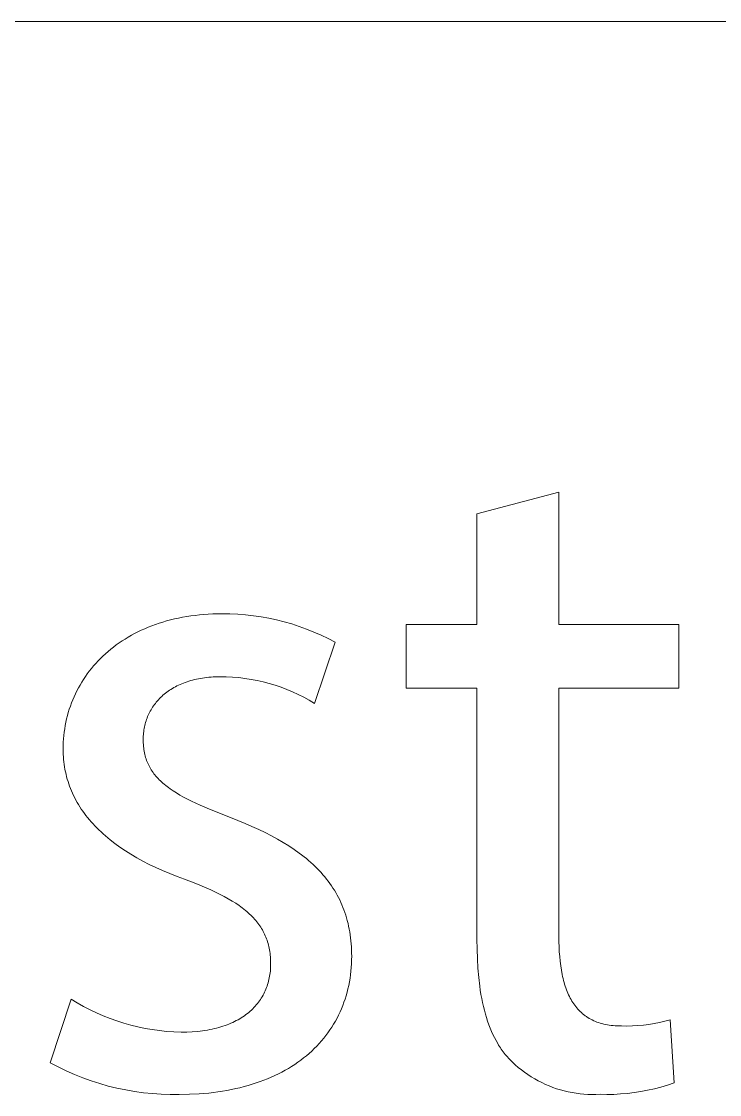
# Model space of a CAD drawing. Header units: millimetres. Extents: x -1421 to 3505, y -683 to 2759.
# Drawn here: x 2520.3 to 2556.5, y -600.7 to -545.1 of the extents above; entities that cross this region are included whole.
import ezdxf

# ---------------------------------------------------------------- set-up
doc = ezdxf.new("R2010")
doc.units = ezdxf.units.MM
doc.header["$MEASUREMENT"] = 0
doc.layers.add('Domyślny', color=7, linetype='Continuous', true_color=0x000000)

msp = doc.modelspace()

# ---------------------------------------------------------------- linework, layer by layer
at = {"layer": 'Domyślny', "color": 18, "lineweight": 15, "true_color": 0x000000}
for p, q in [((1643.607, -545.123), (3500.451, -545.123)), ((2543.939, -570.651), (2548.188, -569.519)), ((2548.188, -569.519), (2548.188, -576.376)), ((2543.939, -576.376), (2543.939, -570.651)), ((2527.652, -576.257), (2527.85, -576.199)), ((2527.85, -576.199), (2528.052, -576.145)), ((2528.052, -576.145), (2528.257, -576.096)), ((2528.257, -576.096), (2528.465, -576.05)), ((2528.465, -576.05), (2528.676, -576.008)), ((2528.676, -576.008), (2528.891, -575.971)), ((2528.891, -575.971), (2529.108, -575.937)), ((2529.108, -575.937), (2529.329, -575.908)), ((2529.329, -575.908), (2529.553, -575.883)), ((2529.553, -575.883), (2529.78, -575.863)), ((2529.78, -575.863), (2530.01, -575.847)), ((2530.01, -575.847), (2530.243, -575.836)), ((2530.243, -575.836), (2530.479, -575.829)), ((2530.479, -575.829), (2530.718, -575.826)), ((2530.718, -575.826), (2531.126, -575.83)), ((2531.126, -575.83), (2531.534, -575.848)), ((2531.534, -575.848), (2531.941, -575.88)), ((2531.941, -575.88), (2532.346, -575.925)), ((2532.346, -575.925), (2532.75, -575.984)), ((2532.75, -575.984), (2533.151, -576.057)), ((2533.151, -576.057), (2533.55, -576.143)), ((2533.55, -576.143), (2533.946, -576.242)), ((2533.946, -576.242), (2534.338, -576.355)), ((2526.188, -576.852), (2526.359, -576.765)), ((2526.359, -576.765), (2526.534, -576.682)), ((2526.534, -576.682), (2526.712, -576.602)), ((2526.712, -576.602), (2526.893, -576.525)), ((2526.893, -576.525), (2527.078, -576.453)), ((2527.078, -576.453), (2527.266, -576.384)), ((2527.266, -576.384), (2527.457, -576.318)), ((2527.457, -576.318), (2527.652, -576.257)), ((2534.338, -576.355), (2534.726, -576.481)), ((2534.726, -576.481), (2535.11, -576.62)), ((2535.11, -576.62), (2535.488, -576.772)), ((2535.488, -576.772), (2535.862, -576.936)), ((2540.265, -579.673), (2540.265, -576.376)), ((2540.265, -576.376), (2543.939, -576.376)), ((2548.188, -576.376), (2554.404, -576.376)), ((2554.404, -576.376), (2554.404, -579.673)), ((2525.237, -577.442), (2525.387, -577.336)), ((2525.387, -577.336), (2525.54, -577.233)), ((2525.54, -577.233), (2525.696, -577.133)), ((2525.696, -577.133), (2525.857, -577.036)), ((2525.857, -577.036), (2526.021, -576.942)), ((2526.021, -576.942), (2526.188, -576.852)), ((2536.591, -577.303), (2535.524, -580.468)), ((2535.862, -576.936), (2536.229, -577.113)), ((2536.229, -577.113), (2536.591, -577.303)), ((2524.545, -578.018), (2524.676, -577.897)), ((2524.676, -577.897), (2524.811, -577.779)), ((2524.811, -577.779), (2524.949, -577.664)), ((2524.949, -577.664), (2525.091, -577.552)), ((2525.091, -577.552), (2525.237, -577.442)), ((2524.059, -578.529), (2524.175, -578.397)), ((2524.175, -578.397), (2524.295, -578.268)), ((2524.295, -578.268), (2524.418, -578.142)), ((2524.418, -578.142), (2524.545, -578.018)), ((2523.636, -579.08), (2523.736, -578.939)), ((2523.736, -578.939), (2523.84, -578.8)), ((2523.84, -578.8), (2523.948, -578.663)), ((2523.948, -578.663), (2524.059, -578.529)), ((2523.276, -579.668), (2523.36, -579.518)), ((2523.36, -579.518), (2523.448, -579.37)), ((2523.448, -579.37), (2523.54, -579.224)), ((2523.54, -579.224), (2523.636, -579.08)), ((2528.387, -579.566), (2528.306, -579.608)), ((2528.47, -579.526), (2528.387, -579.566)), ((2528.554, -579.487), (2528.47, -579.526)), ((2528.641, -579.45), (2528.554, -579.487)), ((2528.729, -579.415), (2528.641, -579.45)), ((2528.819, -579.381), (2528.729, -579.415)), ((2528.911, -579.349), (2528.819, -579.381)), ((2529.004, -579.319), (2528.911, -579.349)), ((2529.1, -579.29), (2529.004, -579.319)), ((2529.197, -579.263), (2529.1, -579.29)), ((2529.296, -579.239), (2529.197, -579.263)), ((2529.397, -579.215), (2529.296, -579.239)), ((2529.499, -579.194), (2529.397, -579.215)), ((2529.603, -579.175), (2529.499, -579.194)), ((2529.709, -579.157), (2529.603, -579.175)), ((2529.817, -579.142), (2529.709, -579.157)), ((2529.927, -579.129), (2529.817, -579.142)), ((2530.038, -579.117), (2529.927, -579.129)), ((2530.151, -579.108), (2530.038, -579.117)), ((2530.266, -579.1), (2530.151, -579.108)), ((2530.382, -579.095), (2530.266, -579.1)), ((2530.5, -579.092), (2530.382, -579.095)), ((2530.62, -579.091), (2530.5, -579.092)), ((2530.942, -579.095), (2530.62, -579.091)), ((2531.265, -579.111), (2530.942, -579.095)), ((2531.586, -579.137), (2531.265, -579.111)), ((2531.906, -579.175), (2531.586, -579.137)), ((2532.225, -579.224), (2531.906, -579.175)), ((2532.542, -579.284), (2532.225, -579.224)), ((2532.856, -579.355), (2532.542, -579.284)), ((2533.168, -579.437), (2532.856, -579.355)), ((2533.477, -579.53), (2533.168, -579.437)), ((2533.783, -579.633), (2533.477, -579.53)), ((2522.981, -580.289), (2523.049, -580.131)), ((2523.049, -580.131), (2523.12, -579.974)), ((2523.12, -579.974), (2523.196, -579.82)), ((2523.196, -579.82), (2523.276, -579.668)), ((2527.599, -580.106), (2527.539, -580.163)), ((2527.661, -580.05), (2527.599, -580.106)), ((2527.725, -579.995), (2527.661, -580.05)), ((2527.792, -579.942), (2527.725, -579.995)), ((2527.859, -579.89), (2527.792, -579.942)), ((2527.929, -579.839), (2527.859, -579.89)), ((2528.001, -579.79), (2527.929, -579.839)), ((2528.074, -579.742), (2528.001, -579.79)), ((2528.15, -579.696), (2528.074, -579.742)), ((2528.227, -579.651), (2528.15, -579.696)), ((2528.306, -579.608), (2528.227, -579.651)), ((2534.085, -579.747), (2533.783, -579.633)), ((2534.382, -579.871), (2534.085, -579.747)), ((2534.675, -580.005), (2534.382, -579.871)), ((2534.964, -580.15), (2534.675, -580.005)), ((2543.939, -579.673), (2540.265, -579.673)), ((2543.939, -592.697), (2543.939, -579.673)), ((2554.404, -579.673), (2548.188, -579.673)), ((2548.188, -579.673), (2548.188, -592.549)), ((2522.804, -580.774), (2522.859, -580.61)), ((2522.859, -580.61), (2522.918, -580.449)), ((2522.918, -580.449), (2522.981, -580.289)), ((2527.124, -580.664), (2527.081, -580.732)), ((2527.169, -580.598), (2527.124, -580.664)), ((2527.216, -580.532), (2527.169, -580.598)), ((2527.265, -580.468), (2527.216, -580.532)), ((2527.316, -580.405), (2527.265, -580.468)), ((2527.369, -580.343), (2527.316, -580.405)), ((2527.423, -580.282), (2527.369, -580.343)), ((2527.48, -580.222), (2527.423, -580.282)), ((2527.539, -580.163), (2527.48, -580.222)), ((2535.247, -580.304), (2534.964, -580.15)), ((2535.524, -580.468), (2535.247, -580.304)), ((2522.665, -581.274), (2522.707, -581.105)), ((2522.707, -581.105), (2522.753, -580.939)), ((2522.753, -580.939), (2522.804, -580.774)), ((2526.834, -581.231), (2526.807, -581.305)), ((2526.863, -581.157), (2526.834, -581.231)), ((2526.895, -581.084), (2526.863, -581.157)), ((2526.928, -581.011), (2526.895, -581.084)), ((2526.963, -580.94), (2526.928, -581.011)), ((2527.001, -580.87), (2526.963, -580.94)), ((2527.04, -580.8), (2527.001, -580.87)), ((2527.081, -580.732), (2527.04, -580.8)), ((2522.54, -581.96), (2522.565, -581.787)), ((2522.565, -581.787), (2522.594, -581.614)), ((2522.594, -581.614), (2522.627, -581.443)), ((2522.627, -581.443), (2522.665, -581.274)), ((2526.684, -581.769), (2526.671, -581.849)), ((2526.7, -581.69), (2526.684, -581.769)), ((2526.717, -581.612), (2526.7, -581.69)), ((2526.736, -581.534), (2526.717, -581.612)), ((2526.758, -581.457), (2526.736, -581.534)), ((2526.781, -581.381), (2526.758, -581.457)), ((2526.807, -581.305), (2526.781, -581.381)), ((2522.493, -582.489), (2522.504, -582.312)), ((2522.504, -582.312), (2522.52, -582.136)), ((2522.52, -582.136), (2522.54, -581.96)), ((2526.635, -582.256), (2526.634, -582.338)), ((2526.634, -582.338), (2526.635, -582.431)), ((2526.638, -582.173), (2526.635, -582.256)), ((2526.643, -582.091), (2526.638, -582.173)), ((2526.651, -582.01), (2526.643, -582.091)), ((2526.66, -581.929), (2526.651, -582.01)), ((2526.671, -581.849), (2526.66, -581.929)), ((2522.484, -582.847), (2522.486, -582.667)), ((2522.486, -582.98), (2522.484, -582.847)), ((2522.486, -582.667), (2522.493, -582.489)), ((2526.635, -582.431), (2526.638, -582.521)), ((2526.638, -582.521), (2526.643, -582.61)), ((2526.643, -582.61), (2526.651, -582.698)), ((2526.651, -582.698), (2526.66, -582.784)), ((2526.66, -582.784), (2526.671, -582.869)), ((2526.671, -582.869), (2526.685, -582.952)), ((2522.49, -583.113), (2522.486, -582.98)), ((2522.498, -583.245), (2522.49, -583.113)), ((2522.508, -583.376), (2522.498, -583.245)), ((2522.521, -583.507), (2522.508, -583.376)), ((2526.685, -582.952), (2526.701, -583.034)), ((2526.701, -583.034), (2526.719, -583.114)), ((2526.719, -583.114), (2526.739, -583.194)), ((2526.739, -583.194), (2526.761, -583.271)), ((2526.761, -583.271), (2526.785, -583.348)), ((2526.785, -583.348), (2526.811, -583.423)), ((2526.811, -583.423), (2526.84, -583.498)), ((2522.538, -583.636), (2522.521, -583.507)), ((2522.557, -583.765), (2522.538, -583.636)), ((2522.58, -583.893), (2522.557, -583.765)), ((2522.605, -584.021), (2522.58, -583.893)), ((2522.634, -584.147), (2522.605, -584.021)), ((2526.84, -583.498), (2526.87, -583.571)), ((2526.87, -583.571), (2526.903, -583.643)), ((2526.903, -583.643), (2526.938, -583.713)), ((2526.938, -583.713), (2526.975, -583.783)), ((2526.975, -583.783), (2527.015, -583.852)), ((2527.015, -583.852), (2527.056, -583.92)), ((2527.056, -583.92), (2527.1, -583.986)), ((2527.1, -583.986), (2527.146, -584.052)), ((2522.665, -584.273), (2522.634, -584.147)), ((2522.7, -584.398), (2522.665, -584.273)), ((2522.738, -584.522), (2522.7, -584.398)), ((2522.778, -584.646), (2522.738, -584.522)), ((2527.146, -584.052), (2527.194, -584.117)), ((2527.194, -584.117), (2527.245, -584.181)), ((2527.245, -584.181), (2527.297, -584.244)), ((2527.297, -584.244), (2527.352, -584.307)), ((2527.352, -584.307), (2527.409, -584.368)), ((2527.409, -584.368), (2527.469, -584.429)), ((2527.469, -584.429), (2527.53, -584.489)), ((2527.53, -584.489), (2527.594, -584.549)), ((2527.594, -584.549), (2527.661, -584.607)), ((2522.822, -584.768), (2522.778, -584.646)), ((2522.869, -584.89), (2522.822, -584.768)), ((2522.918, -585.011), (2522.869, -584.89)), ((2522.971, -585.131), (2522.918, -585.011)), ((2523.027, -585.25), (2522.971, -585.131)), ((2527.661, -584.607), (2527.729, -584.666)), ((2527.729, -584.666), (2527.8, -584.723)), ((2527.8, -584.723), (2527.873, -584.78)), ((2527.873, -584.78), (2527.948, -584.837)), ((2527.948, -584.837), (2528.026, -584.893)), ((2528.026, -584.893), (2528.188, -585.003)), ((2528.188, -585.003), (2528.359, -585.112)), ((2528.359, -585.112), (2528.54, -585.22)), ((2523.086, -585.368), (2523.027, -585.25)), ((2523.148, -585.485), (2523.086, -585.368)), ((2523.213, -585.602), (2523.148, -585.485)), ((2523.281, -585.717), (2523.213, -585.602)), ((2528.54, -585.22), (2528.73, -585.327)), ((2528.73, -585.327), (2528.93, -585.432)), ((2528.93, -585.432), (2529.139, -585.538)), ((2529.139, -585.538), (2529.586, -585.748)), ((2523.353, -585.832), (2523.281, -585.717)), ((2523.427, -585.946), (2523.353, -585.832)), ((2523.504, -586.059), (2523.427, -585.946)), ((2523.585, -586.17), (2523.504, -586.059)), ((2523.669, -586.281), (2523.585, -586.17)), ((2529.586, -585.748), (2530.072, -585.958)), ((2530.072, -585.958), (2531.161, -586.39)), ((2523.755, -586.392), (2523.669, -586.281)), ((2523.845, -586.501), (2523.755, -586.392)), ((2523.938, -586.609), (2523.845, -586.501)), ((2524.034, -586.716), (2523.938, -586.609)), ((2524.133, -586.822), (2524.034, -586.716)), ((2531.161, -586.39), (2531.544, -586.539)), ((2531.544, -586.539), (2531.916, -586.691)), ((2531.916, -586.691), (2532.275, -586.847)), ((2524.236, -586.927), (2524.133, -586.822)), ((2524.341, -587.032), (2524.236, -586.927)), ((2524.45, -587.135), (2524.341, -587.032)), ((2524.562, -587.237), (2524.45, -587.135)), ((2524.676, -587.338), (2524.562, -587.237)), ((2524.795, -587.438), (2524.676, -587.338)), ((2532.275, -586.847), (2532.623, -587.005)), ((2532.623, -587.005), (2532.958, -587.168)), ((2532.958, -587.168), (2533.282, -587.334)), ((2533.282, -587.334), (2533.594, -587.504)), ((2524.916, -587.538), (2524.795, -587.438)), ((2525.168, -587.733), (2524.916, -587.538)), ((2525.432, -587.924), (2525.168, -587.733)), ((2525.709, -588.111), (2525.432, -587.924)), ((2533.594, -587.504), (2533.894, -587.679)), ((2533.894, -587.679), (2534.181, -587.857)), ((2534.181, -587.857), (2534.457, -588.04)), ((2525.999, -588.293), (2525.709, -588.111)), ((2526.302, -588.471), (2525.999, -588.293)), ((2526.618, -588.644), (2526.302, -588.471)), ((2534.457, -588.04), (2534.721, -588.228)), ((2534.721, -588.228), (2534.848, -588.324)), ((2534.848, -588.324), (2534.973, -588.421)), ((2534.973, -588.421), (2535.094, -588.519)), ((2526.946, -588.813), (2526.618, -588.644)), ((2527.288, -588.978), (2526.946, -588.813)), ((2527.642, -589.138), (2527.288, -588.978)), ((2535.094, -588.519), (2535.212, -588.619)), ((2535.212, -588.619), (2535.328, -588.72)), ((2535.328, -588.72), (2535.44, -588.822)), ((2535.44, -588.822), (2535.549, -588.925)), ((2535.549, -588.925), (2535.655, -589.03)), ((2535.655, -589.03), (2535.759, -589.136)), ((2528.009, -589.293), (2527.642, -589.138)), ((2528.39, -589.443), (2528.009, -589.293)), ((2528.783, -589.588), (2528.39, -589.443)), ((2529.363, -589.81), (2528.783, -589.588)), ((2535.759, -589.136), (2535.859, -589.244)), ((2535.859, -589.244), (2535.956, -589.353)), ((2535.956, -589.353), (2536.05, -589.464)), ((2536.05, -589.464), (2536.141, -589.576)), ((2536.141, -589.576), (2536.229, -589.689)), ((2529.898, -590.032), (2529.363, -589.81)), ((2530.148, -590.143), (2529.898, -590.032)), ((2530.388, -590.256), (2530.148, -590.143)), ((2536.229, -589.689), (2536.314, -589.805)), ((2536.314, -589.805), (2536.396, -589.921)), ((2536.396, -589.921), (2536.474, -590.04)), ((2536.474, -590.04), (2536.55, -590.159)), ((2530.618, -590.369), (2530.388, -590.256)), ((2530.836, -590.483), (2530.618, -590.369)), ((2531.044, -590.598), (2530.836, -590.483)), ((2531.242, -590.715), (2531.044, -590.598)), ((2536.55, -590.159), (2536.623, -590.281)), ((2536.623, -590.281), (2536.692, -590.404)), ((2536.692, -590.404), (2536.759, -590.529)), ((2536.759, -590.529), (2536.822, -590.655)), ((2536.822, -590.655), (2536.883, -590.783)), ((2531.43, -590.833), (2531.242, -590.715)), ((2531.607, -590.953), (2531.43, -590.833)), ((2531.692, -591.014), (2531.607, -590.953)), ((2531.775, -591.075), (2531.692, -591.014)), ((2531.855, -591.137), (2531.775, -591.075)), ((2531.933, -591.199), (2531.855, -591.137)), ((2532.008, -591.262), (2531.933, -591.199)), ((2536.883, -590.783), (2536.94, -590.913)), ((2536.94, -590.913), (2536.994, -591.045)), ((2536.994, -591.045), (2537.046, -591.179)), ((2537.046, -591.179), (2537.094, -591.314)), ((2532.081, -591.326), (2532.008, -591.262)), ((2532.151, -591.39), (2532.081, -591.326)), ((2532.219, -591.454), (2532.151, -591.39)), ((2532.285, -591.52), (2532.219, -591.454)), ((2532.348, -591.586), (2532.285, -591.52)), ((2532.409, -591.652), (2532.348, -591.586)), ((2532.468, -591.72), (2532.409, -591.652)), ((2532.525, -591.788), (2532.468, -591.72)), ((2532.579, -591.857), (2532.525, -591.788)), ((2537.094, -591.314), (2537.139, -591.451)), ((2537.139, -591.451), (2537.181, -591.59)), ((2537.181, -591.59), (2537.219, -591.731)), ((2537.219, -591.731), (2537.255, -591.873)), ((2532.631, -591.926), (2532.579, -591.857)), ((2532.68, -591.997), (2532.631, -591.926)), ((2532.728, -592.068), (2532.68, -591.997)), ((2532.773, -592.14), (2532.728, -592.068)), ((2532.816, -592.213), (2532.773, -592.14)), ((2532.857, -592.287), (2532.816, -592.213)), ((2532.896, -592.362), (2532.857, -592.287)), ((2532.933, -592.437), (2532.896, -592.362)), ((2537.255, -591.873), (2537.288, -592.018)), ((2537.288, -592.018), (2537.317, -592.165)), ((2537.317, -592.165), (2537.344, -592.313)), ((2537.344, -592.313), (2537.367, -592.464)), ((2532.967, -592.514), (2532.933, -592.437)), ((2532.999, -592.592), (2532.967, -592.514)), ((2533.03, -592.67), (2532.999, -592.592)), ((2533.058, -592.75), (2533.03, -592.67)), ((2533.084, -592.831), (2533.058, -592.75)), ((2533.108, -592.913), (2533.084, -592.831)), ((2533.13, -592.995), (2533.108, -592.913)), ((2537.367, -592.464), (2537.387, -592.616)), ((2537.387, -592.616), (2537.405, -592.771)), ((2537.405, -592.771), (2537.419, -592.927)), ((2537.419, -592.927), (2537.43, -593.086)), ((2543.945, -593.215), (2543.939, -592.697)), ((2548.188, -592.549), (2548.19, -592.822)), ((2548.19, -592.822), (2548.198, -593.088)), ((2533.15, -593.079), (2533.13, -592.995)), ((2533.168, -593.164), (2533.15, -593.079)), ((2533.185, -593.251), (2533.168, -593.164)), ((2533.199, -593.338), (2533.185, -593.251)), ((2533.211, -593.427), (2533.199, -593.338)), ((2533.221, -593.516), (2533.211, -593.427)), ((2537.43, -593.086), (2537.437, -593.247)), ((2537.437, -593.247), (2537.442, -593.409)), ((2537.442, -593.409), (2537.444, -593.574)), ((2543.961, -593.717), (2543.945, -593.215)), ((2548.198, -593.088), (2548.211, -593.346)), ((2548.211, -593.346), (2548.229, -593.596)), ((2533.23, -593.607), (2533.221, -593.516)), ((2533.236, -593.7), (2533.23, -593.607)), ((2533.241, -593.793), (2533.236, -593.7)), ((2533.244, -593.888), (2533.241, -593.793)), ((2533.243, -594.076), (2533.244, -593.984)), ((2533.244, -593.984), (2533.244, -593.888)), ((2537.434, -593.964), (2537.422, -594.157)), ((2537.441, -593.77), (2537.434, -593.964)), ((2537.444, -593.574), (2537.441, -593.77)), ((2543.99, -594.202), (2543.961, -593.717)), ((2548.229, -593.596), (2548.253, -593.839)), ((2548.253, -593.839), (2548.282, -594.074)), ((2533.191, -594.614), (2533.205, -594.526)), ((2533.205, -594.526), (2533.217, -594.438)), ((2533.217, -594.438), (2533.227, -594.348)), ((2533.227, -594.348), (2533.235, -594.258)), ((2533.235, -594.258), (2533.24, -594.168)), ((2533.24, -594.168), (2533.243, -594.076)), ((2537.384, -594.535), (2537.358, -594.722)), ((2537.405, -594.347), (2537.384, -594.535)), ((2537.422, -594.157), (2537.405, -594.347)), ((2544.03, -594.672), (2543.99, -594.202)), ((2548.282, -594.074), (2548.317, -594.301)), ((2548.317, -594.301), (2548.358, -594.52)), ((2548.358, -594.52), (2548.381, -594.627)), ((2533.03, -595.205), (2533.06, -595.124)), ((2533.06, -595.124), (2533.087, -595.041)), ((2533.087, -595.041), (2533.113, -594.957)), ((2533.113, -594.957), (2533.136, -594.873)), ((2533.136, -594.873), (2533.156, -594.787)), ((2533.156, -594.787), (2533.175, -594.701)), ((2533.175, -594.701), (2533.191, -594.614)), ((2537.292, -595.088), (2537.251, -595.268)), ((2537.327, -594.906), (2537.292, -595.088)), ((2537.358, -594.722), (2537.327, -594.906)), ((2544.083, -595.124), (2544.03, -594.672)), ((2544.115, -595.344), (2544.083, -595.124)), ((2548.381, -594.627), (2548.405, -594.731)), ((2548.405, -594.731), (2548.431, -594.834)), ((2548.431, -594.834), (2548.458, -594.934)), ((2548.458, -594.934), (2548.487, -595.033)), ((2548.487, -595.033), (2548.518, -595.129)), ((2548.518, -595.129), (2548.55, -595.223)), ((2532.76, -595.749), (2532.805, -595.675)), ((2532.805, -595.675), (2532.849, -595.599)), ((2532.849, -595.599), (2532.889, -595.522)), ((2532.889, -595.522), (2532.928, -595.445)), ((2532.928, -595.445), (2532.964, -595.366)), ((2532.964, -595.366), (2532.998, -595.286)), ((2532.998, -595.286), (2533.03, -595.205)), ((2537.157, -595.622), (2537.104, -595.795)), ((2537.207, -595.446), (2537.157, -595.622)), ((2537.251, -595.268), (2537.207, -595.446)), ((2544.149, -595.559), (2544.115, -595.344)), ((2544.187, -595.77), (2544.149, -595.559)), ((2548.55, -595.223), (2548.584, -595.315)), ((2548.584, -595.315), (2548.619, -595.406)), ((2548.619, -595.406), (2548.656, -595.494)), ((2548.656, -595.494), (2548.695, -595.58)), ((2548.695, -595.58), (2548.735, -595.663)), ((2548.735, -595.663), (2548.777, -595.745)), ((2521.812, -599.102), (2522.894, -595.805)), ((2522.894, -595.805), (2523.217, -596)), ((2523.217, -596), (2523.546, -596.184)), ((2523.546, -596.184), (2523.881, -596.356)), ((2532.315, -596.301), (2532.379, -596.236)), ((2532.379, -596.236), (2532.44, -596.17)), ((2532.44, -596.17), (2532.499, -596.103)), ((2532.499, -596.103), (2532.556, -596.035)), ((2532.556, -596.035), (2532.61, -595.965)), ((2532.61, -595.965), (2532.663, -595.894)), ((2532.663, -595.894), (2532.712, -595.822)), ((2532.712, -595.822), (2532.76, -595.749)), ((2536.982, -596.135), (2536.915, -596.302)), ((2537.045, -595.966), (2536.982, -596.135)), ((2537.104, -595.795), (2537.045, -595.966)), ((2544.229, -595.977), (2544.187, -595.77)), ((2544.274, -596.179), (2544.229, -595.977)), ((2544.323, -596.377), (2544.274, -596.179)), ((2548.777, -595.745), (2548.821, -595.825)), ((2548.821, -595.825), (2548.866, -595.902)), ((2548.866, -595.902), (2548.913, -595.977)), ((2548.913, -595.977), (2548.962, -596.051)), ((2548.962, -596.051), (2549.013, -596.121)), ((2549.013, -596.121), (2549.065, -596.19)), ((2549.065, -596.19), (2549.12, -596.257)), ((2549.12, -596.257), (2549.176, -596.321)), ((2523.881, -596.356), (2524.222, -596.518)), ((2524.222, -596.518), (2524.567, -596.667)), ((2524.567, -596.667), (2524.918, -596.805)), ((2524.918, -596.805), (2525.273, -596.931)), ((2531.552, -596.866), (2531.638, -596.817)), ((2531.638, -596.817), (2531.723, -596.765)), ((2531.723, -596.765), (2531.805, -596.712)), ((2531.805, -596.712), (2531.885, -596.658)), ((2531.885, -596.658), (2531.963, -596.602)), ((2531.963, -596.602), (2532.038, -596.545)), ((2532.038, -596.545), (2532.111, -596.486)), ((2532.111, -596.486), (2532.181, -596.426)), ((2532.181, -596.426), (2532.249, -596.364)), ((2532.249, -596.364), (2532.315, -596.301)), ((2536.685, -596.787), (2536.6, -596.943)), ((2536.766, -596.628), (2536.685, -596.787)), ((2536.843, -596.466), (2536.766, -596.628)), ((2536.915, -596.302), (2536.843, -596.466)), ((2544.375, -596.571), (2544.323, -596.377)), ((2544.431, -596.76), (2544.375, -596.571)), ((2544.49, -596.944), (2544.431, -596.76)), ((2549.176, -596.321), (2549.234, -596.383)), ((2549.234, -596.383), (2549.294, -596.443)), ((2549.294, -596.443), (2549.355, -596.501)), ((2549.355, -596.501), (2549.419, -596.556)), ((2549.419, -596.556), (2549.451, -596.583)), ((2549.451, -596.583), (2549.484, -596.61)), ((2549.484, -596.61), (2549.518, -596.635)), ((2549.518, -596.635), (2549.552, -596.661)), ((2549.552, -596.661), (2549.586, -596.685)), ((2549.586, -596.685), (2549.621, -596.709)), ((2549.621, -596.709), (2549.656, -596.733)), ((2549.656, -596.733), (2549.692, -596.756)), ((2549.692, -596.756), (2549.765, -596.8)), ((2549.765, -596.8), (2549.84, -596.842)), ((2525.273, -596.931), (2525.633, -597.045)), ((2525.633, -597.045), (2525.996, -597.147)), ((2525.996, -597.147), (2526.362, -597.236)), ((2526.362, -597.236), (2526.731, -597.314)), ((2526.731, -597.314), (2527.102, -597.378)), ((2527.102, -597.378), (2527.475, -597.43)), ((2529.963, -597.401), (2530.086, -597.379)), ((2530.086, -597.379), (2530.206, -597.354)), ((2530.206, -597.354), (2530.324, -597.328)), ((2530.324, -597.328), (2530.44, -597.299)), ((2530.44, -597.299), (2530.553, -597.269)), ((2530.553, -597.269), (2530.663, -597.237)), ((2530.663, -597.237), (2530.772, -597.203)), ((2530.772, -597.203), (2530.877, -597.167)), ((2530.877, -597.167), (2530.981, -597.129)), ((2530.981, -597.129), (2531.082, -597.09)), ((2531.082, -597.09), (2531.181, -597.048)), ((2531.181, -597.048), (2531.277, -597.005)), ((2531.277, -597.005), (2531.371, -596.961)), ((2531.371, -596.961), (2531.462, -596.914)), ((2531.462, -596.914), (2531.552, -596.866)), ((2536.416, -597.249), (2536.317, -597.398)), ((2536.51, -597.098), (2536.416, -597.249)), ((2536.6, -596.943), (2536.51, -597.098)), ((2544.553, -597.124), (2544.49, -596.944)), ((2544.621, -597.299), (2544.553, -597.124)), ((2544.692, -597.47), (2544.621, -597.299)), ((2549.84, -596.842), (2549.918, -596.881)), ((2549.918, -596.881), (2549.997, -596.918)), ((2549.997, -596.918), (2550.078, -596.953)), ((2550.078, -596.953), (2550.161, -596.986)), ((2550.161, -596.986), (2550.246, -597.016)), ((2550.246, -597.016), (2550.334, -597.044)), ((2550.334, -597.044), (2550.423, -597.069)), ((2550.423, -597.069), (2550.515, -597.092)), ((2550.515, -597.092), (2550.608, -597.113)), ((2550.608, -597.113), (2550.704, -597.131)), ((2550.704, -597.131), (2550.802, -597.147)), ((2550.802, -597.147), (2550.902, -597.161)), ((2550.902, -597.161), (2551.004, -597.172)), ((2551.004, -597.172), (2551.109, -597.18)), ((2551.109, -597.18), (2551.215, -597.186)), ((2551.215, -597.186), (2551.324, -597.19)), ((2551.324, -597.19), (2551.435, -597.191)), ((2551.435, -597.191), (2551.719, -597.193)), ((2551.719, -597.193), (2552.003, -597.185)), ((2552.003, -597.185), (2552.286, -597.168)), ((2552.286, -597.168), (2552.569, -597.143)), ((2552.569, -597.143), (2552.85, -597.108)), ((2552.85, -597.108), (2553.131, -597.064)), ((2553.131, -597.064), (2553.409, -597.011)), ((2553.409, -597.011), (2553.686, -596.95)), ((2553.686, -596.95), (2553.961, -596.88)), ((2553.961, -596.88), (2554.158, -600.144)), ((2527.475, -597.43), (2527.85, -597.47)), ((2527.85, -597.47), (2528.226, -597.497)), ((2528.226, -597.497), (2528.602, -597.511)), ((2528.602, -597.511), (2528.894, -597.507)), ((2528.894, -597.507), (2529.176, -597.493)), ((2529.176, -597.493), (2529.448, -597.471)), ((2529.448, -597.471), (2529.581, -597.457)), ((2529.581, -597.457), (2529.711, -597.44)), ((2529.711, -597.44), (2529.838, -597.422)), ((2529.838, -597.422), (2529.963, -597.401)), ((2535.996, -597.828), (2535.88, -597.966)), ((2536.107, -597.688), (2535.996, -597.828)), ((2536.214, -597.544), (2536.107, -597.688)), ((2536.317, -597.398), (2536.214, -597.544)), ((2544.767, -597.636), (2544.692, -597.47)), ((2544.846, -597.797), (2544.767, -597.636)), ((2544.929, -597.953), (2544.846, -597.797)), ((2535.374, -598.489), (2535.237, -598.613)), ((2535.507, -598.363), (2535.374, -598.489)), ((2535.635, -598.234), (2535.507, -598.363)), ((2535.76, -598.102), (2535.635, -598.234)), ((2535.88, -597.966), (2535.76, -598.102)), ((2545.016, -598.105), (2544.929, -597.953)), ((2545.061, -598.179), (2545.016, -598.105)), ((2545.107, -598.252), (2545.061, -598.179)), ((2545.155, -598.324), (2545.107, -598.252)), ((2545.203, -598.394), (2545.155, -598.324)), ((2545.252, -598.463), (2545.203, -598.394)), ((2545.303, -598.531), (2545.252, -598.463)), ((2534.801, -598.964), (2534.648, -599.075)), ((2534.951, -598.85), (2534.801, -598.964)), ((2535.096, -598.733), (2534.951, -598.85)), ((2535.237, -598.613), (2535.096, -598.733)), ((2545.354, -598.598), (2545.303, -598.531)), ((2545.407, -598.664), (2545.354, -598.598)), ((2545.461, -598.728), (2545.407, -598.664)), ((2545.516, -598.791), (2545.461, -598.728)), ((2545.572, -598.853), (2545.516, -598.791)), ((2545.629, -598.914), (2545.572, -598.853)), ((2545.776, -599.06), (2545.629, -598.914)), ((2522.223, -599.318), (2521.812, -599.102)), ((2522.641, -599.52), (2522.223, -599.318)), ((2523.067, -599.707), (2522.641, -599.52)), ((2533.819, -599.582), (2533.642, -599.673)), ((2533.993, -599.487), (2533.819, -599.582)), ((2534.163, -599.389), (2533.993, -599.487)), ((2534.329, -599.288), (2534.163, -599.389)), ((2534.49, -599.183), (2534.329, -599.288)), ((2534.648, -599.075), (2534.49, -599.183)), ((2545.928, -599.202), (2545.776, -599.06)), ((2546.084, -599.338), (2545.928, -599.202)), ((2546.246, -599.469), (2546.084, -599.338)), ((2546.411, -599.594), (2546.246, -599.469)), ((2546.581, -599.713), (2546.411, -599.594)), ((2523.498, -599.879), (2523.067, -599.707)), ((2523.936, -600.036), (2523.498, -599.879)), ((2524.378, -600.178), (2523.936, -600.036)), ((2532.493, -600.147), (2532.288, -600.213)), ((2532.694, -600.077), (2532.493, -600.147)), ((2532.892, -600.003), (2532.694, -600.077)), ((2533.085, -599.926), (2532.892, -600.003)), ((2533.274, -599.845), (2533.085, -599.926)), ((2533.46, -599.761), (2533.274, -599.845)), ((2533.642, -599.673), (2533.46, -599.761)), ((2546.755, -599.827), (2546.581, -599.713)), ((2546.933, -599.934), (2546.755, -599.827)), ((2547.115, -600.035), (2546.933, -599.934)), ((2547.299, -600.13), (2547.115, -600.035)), ((2547.487, -600.218), (2547.299, -600.13)), ((2554.158, -600.144), (2553.822, -600.257)), ((2524.825, -600.304), (2524.378, -600.178)), ((2525.276, -600.415), (2524.825, -600.304)), ((2525.731, -600.509), (2525.276, -600.415)), ((2526.189, -600.588), (2525.731, -600.509)), ((2526.649, -600.651), (2526.189, -600.588)), ((2527.111, -600.698), (2526.649, -600.651)), ((2527.575, -600.729), (2527.111, -600.698)), ((2529.537, -600.708), (2529.028, -600.734)), ((2529.786, -600.689), (2529.537, -600.708)), ((2530.032, -600.666), (2529.786, -600.689)), ((2530.274, -600.638), (2530.032, -600.666)), ((2530.513, -600.607), (2530.274, -600.638)), ((2530.748, -600.571), (2530.513, -600.607)), ((2530.979, -600.532), (2530.748, -600.571)), ((2531.207, -600.488), (2530.979, -600.532)), ((2531.43, -600.441), (2531.207, -600.488)), ((2531.65, -600.39), (2531.43, -600.441)), ((2531.867, -600.334), (2531.65, -600.39)), ((2532.079, -600.276), (2531.867, -600.334)), ((2532.288, -600.213), (2532.079, -600.276)), ((2547.678, -600.3), (2547.487, -600.218)), ((2547.872, -600.375), (2547.678, -600.3)), ((2548.068, -600.443), (2547.872, -600.375)), ((2548.266, -600.505), (2548.068, -600.443)), ((2548.467, -600.56), (2548.266, -600.505)), ((2548.669, -600.607), (2548.467, -600.56)), ((2548.872, -600.648), (2548.669, -600.607)), ((2549.077, -600.682), (2548.872, -600.648)), ((2549.283, -600.708), (2549.077, -600.682)), ((2549.49, -600.728), (2549.283, -600.708)), ((2551.385, -600.717), (2551.03, -600.735)), ((2551.739, -600.688), (2551.385, -600.717)), ((2552.091, -600.646), (2551.739, -600.688)), ((2552.442, -600.592), (2552.091, -600.646)), ((2552.791, -600.526), (2552.442, -600.592)), ((2553.138, -600.448), (2552.791, -600.526)), ((2553.481, -600.358), (2553.138, -600.448)), ((2553.822, -600.257), (2553.481, -600.358)), ((2528.039, -600.744), (2527.575, -600.729)), ((2528.504, -600.742), (2528.039, -600.744)), ((2529.028, -600.734), (2528.504, -600.742)), ((2549.697, -600.74), (2549.49, -600.728)), ((2549.905, -600.745), (2549.697, -600.74)), ((2550.112, -600.743), (2549.905, -600.745)), ((2550.32, -600.734), (2550.112, -600.743)), ((2550.675, -600.741), (2550.32, -600.734)), ((2551.03, -600.735), (2550.675, -600.741))]:
    msp.add_line(p, q, dxfattribs=at)

doc.saveas('drawing.dxf')
